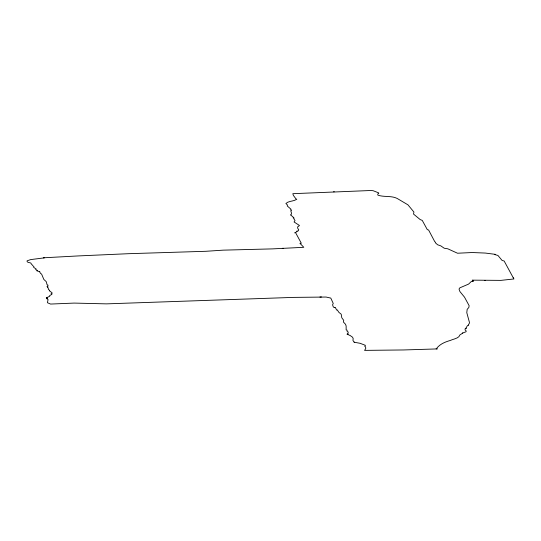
<?xml version="1.0" encoding="UTF-8"?>
<svg xmlns="http://www.w3.org/2000/svg" width="541" height="541" viewBox="0 0 541 541"><rect width="100%" height="100%" fill="white"/><g stroke="black" fill="none" stroke-linecap="round" stroke-linejoin="round"><path stroke-width="0.81" d="M39.824 271.71L36.822 270.852L37.322 270.392L35.632 269.553L36.112 268.945L33.677 267.403L34.015 266.841C32.994 266.044 32 264.495 31.209 263.9C31.581 262.189 27.807 263.176 27.104 261.526L27.05 260.843L30.702 259.592L44.2 257.874L43.625 257.793L78.202 255.927L128.427 253.702L205.932 251.288L223.19 250.152L272.468 248.887L303.799 247.298L299.93 243.308L301.323 243.254L295.508 232.529L294.547 232.853M513.659 278.541L504.144 260.992L502.109 260.464L497.93 255.453L494.731 254.554L495.421 254.358L485.304 253.06L472.192 252.532L457.524 253.229L447.779 248.799L444.208 248.224L440.793 245.857L437.689 244.809L435.552 242.983L435.667 242.3L434.808 241.766L428.614 230.033L427.282 229.607L422.25 220.397L420.201 219.585L413.534 214.08L413.912 212.038L407.968 204.843L397.121 198.419C391.15 195.45 383.968 197.337 377.848 195.125L377.753 194.009L378.815 193.157L378.443 192.772L373.04 190.682L370.389 190.52L292.823 193.685L293.344 195.335L295.866 198.79L296.806 199.271C293.114 201.651 288.921 200.697 285.898 203.477L287.541 205.107L287.176 205.898L291.153 209.374L290.558 209.813L291.558 210.632L290.828 210.99L291.531 213.235L291.017 214.824L290.544 214.878L293.56 217.448L293.236 217.854L294.115 218.037L293.837 218.76L295.021 220.532L294.088 221.966L299.22 225.32L299.383 225.651L297.597 226.895C297.834 227.889 297.313 228.241 298.7 229.573L298.389 230.77L296.982 231.25M39.601 271.778L40.575 273.455L41.603 274.091L43.841 279.44L46.195 281.591L47.074 284.674L48.095 285.249L47.148 286.581L48.44 288.705C47.594 289.969 50.692 290.037 49.488 290.889L52.01 292.701L52.119 293.364L51.05 293.722L51.936 294.324L49.576 295.636L49.752 296.245L46.242 297.915L47.148 297.895L46.864 298.774L48.088 299.552L47.412 302.71L50.577 304.062L74.164 303.088L106.442 303.866L293.411 297.394L326.081 297.043L330.794 298.091L333.249 303.474L332.566 304.82L333.364 307.078L335.508 307.768L336.089 309.094L337.057 309.574L336.806 310.189L337.679 310.5L338.815 312.279L341.215 314.233L341.797 317.797L343.718 320.319L343.413 322.03L345.543 324.296L346.139 326L346.159 329.949L347.072 330.111L347.139 331.396L348.235 332.052L347.809 334.02L346.991 334.176C348.911 333.648 348.37 335.616 349.817 335.285L352.57 337.226L353.185 338.571L352.942 340.35L353.78 341.844L354.565 342.223L354.199 342.243L360.103 343.298L365.405 345.334L364.776 346.368L365.628 346.991L365.736 348.6L364.553 350.379L403.532 349.959L437.263 348.918L436.127 348.722L436.688 348.37C439.847 344.096 445.162 341.932 450.186 340.485C453.142 339.065 459.289 338.267 459.816 335.021L462.825 333.046L462.481 333.067L465.929 331.809L466.261 331.078L465.111 329.875L465.071 328.894L466.328 328.245L465.896 328.245L467.417 325.682L468.587 325.209C467.552 325.351 469.953 323.248 469.432 322.362L466.788 312.671L467.174 309.337L468.831 307.498L469.142 305.706L464.523 297.178L459.911 291.538L459.032 289.056L459.83 287.846L468.594 284.093L471.265 281.543L473.287 281.192L472.53 281.077L473.159 280.894L472.178 280.143L500.885 280.38L513.95 278.96L513.26 277.804M295.508 232.529L296.968 231.589L296.881 231.088M334.284 191.751L333.56 191.785M283.335 248.292L282.28 248.346M47.148 286.581L48.19 287.021M293.236 217.854L293.323 217.746M319.914 297.043L321.422 296.955M485.277 280.454L484.357 280.448M334.318 307.383L335.001 307.511M47.446 298.497L46.966 298.531L47.446 298.497"/></g></svg>
